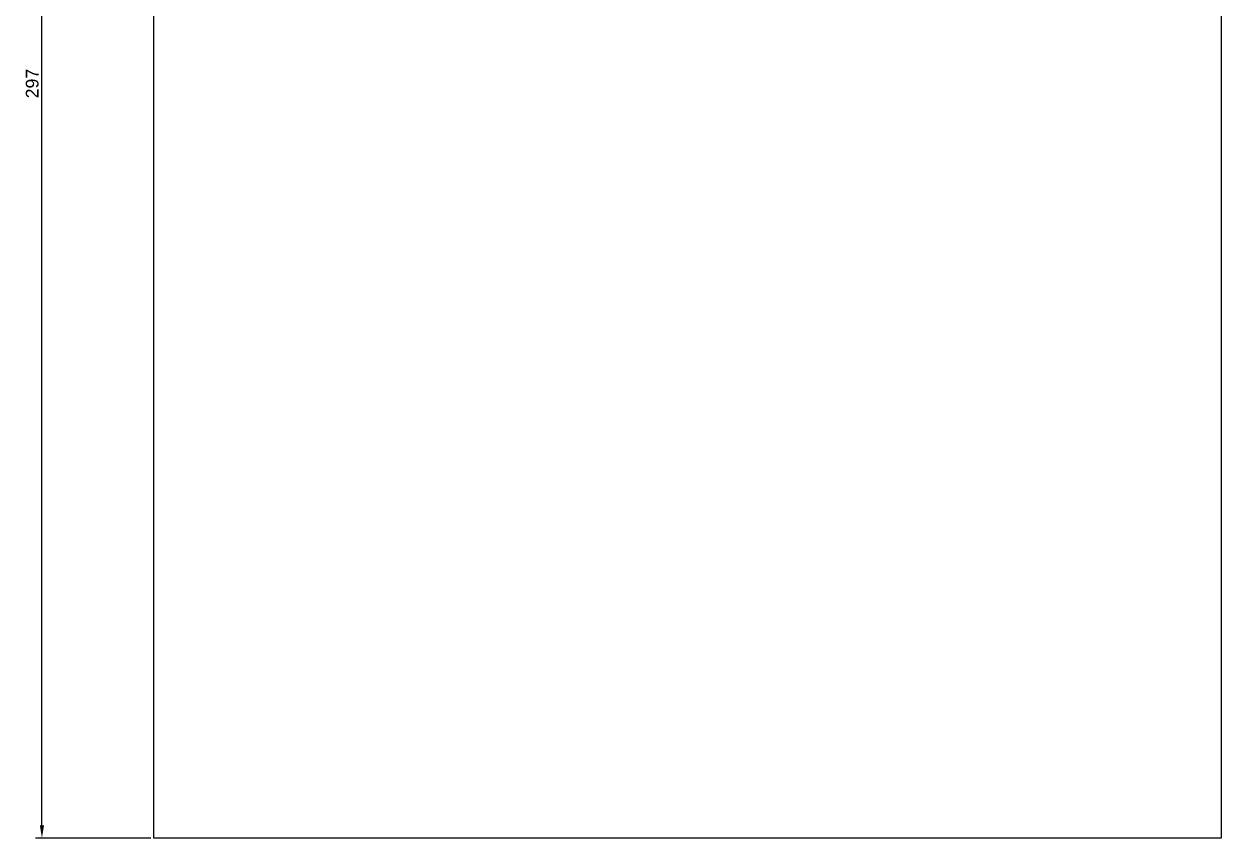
# Model space of a CAD drawing. Header units: millimetres. Extents: x 852 to 1087, y -28 to 293.
# Drawn here: x 851.9 to 1087.5, y -27.8 to 132.4 of the extents above; entities that cross this region are included whole.
import ezdxf

# ---------------------------------------------------------------- set-up
doc = ezdxf.new("R2010")
doc.units = ezdxf.units.MM
doc.styles.get("Standard").update_dxf_attribs({"font": 'arial.ttf'})
doc.dimstyles.new('ISO-25', dxfattribs={"dimtxt": 2.5, "dimasz": 2.5, "dimexe": 1.25, "dimexo": 0.625, "dimtad": 1, "dimtxsty": 'Standard', "dimcen": -2.5, "dimadec": 0, "dimazin": 0, "dimtfac": 1, "dimtmove": 0, "dimatfit": 3, "dimfxl": 1, "dimarcsym": 0})

# ---------------------------------------------------------------- blocks, each defined once
blk = doc.blocks.new('*D37')
at = {"color": 0, "lineweight": -2, "transparency": 16777216}
for p, q in [((876.86, 269.2), (854.19, 269.2)), ((855.44, -25.3), (855.44, 266.7)), ((876.86, -27.8), (854.19, -27.8))]:
    blk.add_line(p, q, dxfattribs=at)
at = {"color": 0, "transparency": 16777216}
for points in [[(855.86, 266.7), (855.03, 266.7), (855.44, 269.2)], [(855.03, -25.3), (855.86, -25.3), (855.44, -27.8)]]:
    blk.add_solid(points, dxfattribs=at)
at = {"layer": 'Defpoints', "color": 0, "transparency": 16777216}
for p in [(855.44, 269.2), (877.49, 269.2), (877.49, -27.8)]:
    blk.add_point(p, dxfattribs=at)
at = {"color": 0, "transparency": 16777216, "insert": (853.54, 120.7), "char_height": 2.5, "attachment_point": 5, "rotation": 90}
blk.add_mtext('297', dxfattribs=at)

msp = doc.modelspace()

# ---------------------------------------------------------------- linework, layer by layer
at = {"color": 5}
msp.add_lwpolyline([(877.49, -27.804), (877.49, 269.196), (1087.49, 269.196), (1087.49, -27.804)], close=True, dxfattribs=at)

# ---------------------------------------------------------------- dimensions: what is measured, and where the dimension line sits
dim = msp.add_linear_dim(base=(855.443, 269.196), p1=(877.49, -27.804), p2=(877.49, 269.196), angle=90, dimstyle='ISO-25')
dim.commit()
dim.dimension.update_dxf_attribs({"geometry": '*D37', "text_midpoint": (853.541, 120.696)})

doc.saveas('drawing.dxf')
